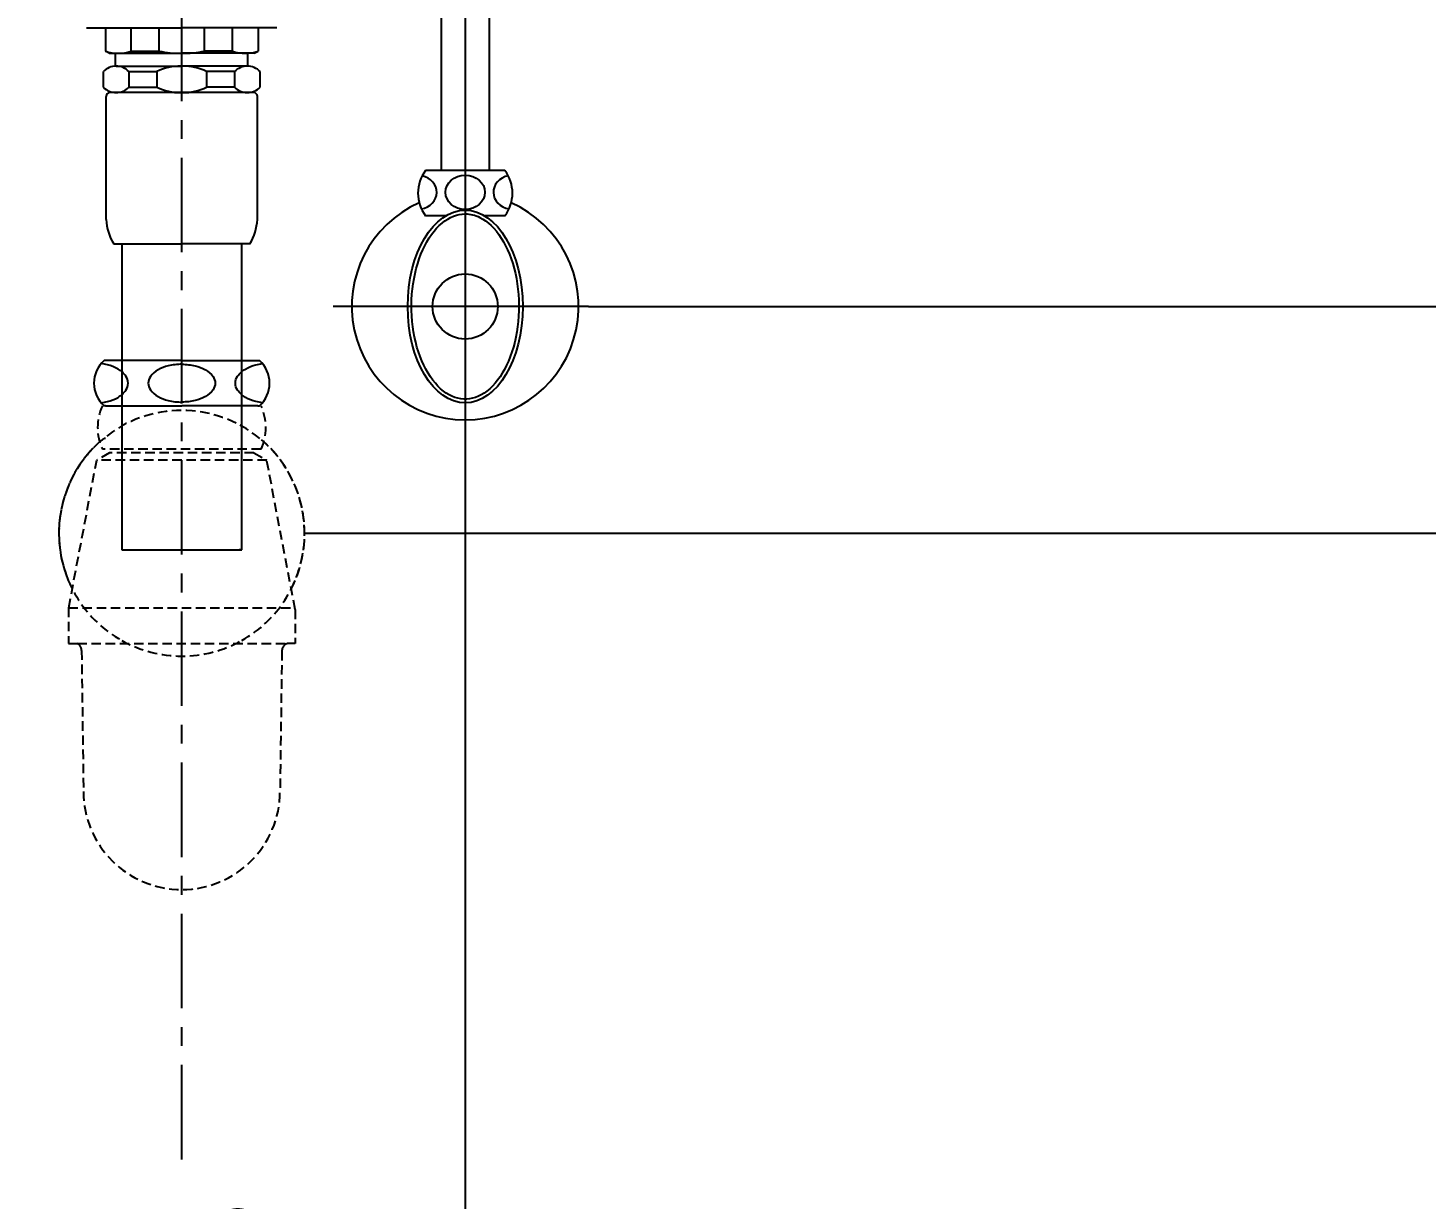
# Model space of a CAD drawing. Extents: x 0 to 3100, y 0 to 2100.
# Drawn here: x 458 to 827.9, y 360.7 to 670.5 of the extents above; entities that cross this region are included whole.
import ezdxf

# ---------------------------------------------------------------- set-up
doc = ezdxf.new("R2010")
doc.units = 0
doc.header["$LTSCALE"] = 10
doc.header["$MEASUREMENT"] = 0
doc.linetypes.add('CENTER', pattern=[2, 1.25, -0.25, 0.25, -0.25])
doc.linetypes.add('HIDDEN', pattern=[0.375, 0.25, -0.125])
doc.layers.get('0').update_dxf_attribs({"linetype": 'CONTINUOUS'})
doc.layers.get('DEFPOINTS').update_dxf_attribs({"linetype": 'CONTINUOUS'})
for name, color, linetype in [('3', 3, 'CONTINUOUS'), ('4', 4, 'CONTINUOUS'), ('6', 6, 'CONTINUOUS'), ('CENTER', 2, 'CENTER')]:
    doc.layers.add(name, color=color, linetype=linetype)
doc.styles.get("Standard").update_dxf_attribs({"font": 'NanumGothic.ttf'})
doc.dimstyles.get("Standard").update_dxf_attribs({"dimtxt": 2.7, "dimasz": 2, "dimexe": 2, "dimexo": 1, "dimgap": 2, "dimtad": 1, "dimdec": 0, "dimlfac": 10, "dimrnd": 1, "dimzin": 0, "dimdsep": 46, "dimtxsty": 'Standard', "dimcen": 0, "dimclrd": 7, "dimclrt": 2, "dimadec": 0, "dimazin": 0, "dimtfac": 1, "dimtdec": 0, "dimtofl": 0, "dimtmove": 0, "dimatfit": 3, "dimfxl": 1, "dimtolj": 1, "dimtzin": 0, "dimarcsym": 0})

# ---------------------------------------------------------------- blocks, each defined once
blk = doc.blocks.new('*D3')
at = {"color": 3, "lineweight": -2, "transparency": 16777216}
for p, q in [((423.68, 572.18), (423.68, 307.84)), ((573.68, 572.18), (573.68, 307.84)), ((443.68, 327.84), (553.68, 327.84))]:
    blk.add_line(p, q, dxfattribs=at)
at = {"color": 3, "transparency": 16777216}
for points in [[(443.68, 331.17), (443.68, 324.5), (423.68, 327.84)], [(553.68, 331.17), (553.68, 324.5), (573.68, 327.84)]]:
    blk.add_solid(points, dxfattribs=at)
at = {"layer": 'DEFPOINTS', "color": 0, "transparency": 16777216}
for p in [(423.68, 572.18), (573.68, 572.18), (573.68, 327.84)]:
    blk.add_point(p, dxfattribs=at)
at = {"color": 2, "transparency": 16777216, "insert": (498.68, 347.84), "char_height": 20, "attachment_point": 5}
blk.add_mtext('\\A1;150', dxfattribs=at)
blk = doc.blocks.new('*D9')
at = {"color": 3, "lineweight": -2, "transparency": 16777216}
for p, q in [((531.18, 536.84), (1003.45, 536.84)), ((983.45, 516.84), (983.45, 136.84)), ((798.68, 116.84), (1003.45, 116.84))]:
    blk.add_line(p, q, dxfattribs=at)
at = {"color": 3, "transparency": 16777216}
for points in [[(980.12, 516.84), (986.78, 516.84), (983.45, 536.84)], [(980.12, 136.84), (986.78, 136.84), (983.45, 116.84)]]:
    blk.add_solid(points, dxfattribs=at)
at = {"layer": 'DEFPOINTS', "color": 0, "transparency": 16777216}
for p in [(531.18, 536.84), (798.68, 116.84), (983.45, 116.84)]:
    blk.add_point(p, dxfattribs=at)
at = {"color": 2, "transparency": 16777216, "insert": (963.45, 326.84), "char_height": 20, "attachment_point": 5, "rotation": 90}
blk.add_mtext('\\A1;420', dxfattribs=at)
blk = doc.blocks.new('*D10')
at = {"color": 3, "lineweight": -2, "transparency": 16777216}
for p, q in [((883.68, 866.84), (943.45, 866.84)), ((923.45, 846.84), (923.45, 616.84)), ((606.31, 596.84), (943.45, 596.84))]:
    blk.add_line(p, q, dxfattribs=at)
at = {"color": 3, "transparency": 16777216}
for points in [[(920.12, 846.84), (926.78, 846.84), (923.45, 866.84)], [(920.12, 616.84), (926.78, 616.84), (923.45, 596.84)]]:
    blk.add_solid(points, dxfattribs=at)
at = {"layer": 'DEFPOINTS', "color": 0, "transparency": 16777216}
for p in [(883.68, 866.84), (606.31, 596.84), (923.45, 596.84)]:
    blk.add_point(p, dxfattribs=at)
at = {"color": 2, "transparency": 16777216, "insert": (903.45, 731.84), "char_height": 20, "attachment_point": 5, "rotation": 90}
blk.add_mtext('\\A1;270', dxfattribs=at)
blk = doc.blocks.new('*D11')
at = {"color": 3, "lineweight": -2, "transparency": 16777216}
for p, q in [((943.45, 866.84), (1003.45, 866.84)), ((983.45, 846.84), (983.45, 556.84)), ((531.18, 536.84), (1003.45, 536.84))]:
    blk.add_line(p, q, dxfattribs=at)
at = {"color": 3, "transparency": 16777216}
for points in [[(980.12, 846.84), (986.78, 846.84), (983.45, 866.84)], [(980.12, 556.84), (986.78, 556.84), (983.45, 536.84)]]:
    blk.add_solid(points, dxfattribs=at)
at = {"layer": 'DEFPOINTS', "color": 0, "transparency": 16777216}
for p in [(943.45, 866.84), (531.18, 536.84), (983.45, 536.84)]:
    blk.add_point(p, dxfattribs=at)
at = {"color": 2, "transparency": 16777216, "insert": (963.45, 701.84), "char_height": 20, "attachment_point": 5, "rotation": 90}
blk.add_mtext('\\A1;330', dxfattribs=at)
blk = doc.blocks.new('*D26')
at = {"color": 3, "lineweight": -2, "transparency": 16777216}
for p, q in [((606.31, 596.84), (943.45, 596.84)), ((923.45, 576.84), (923.45, 136.84)), ((798.68, 116.84), (943.45, 116.84))]:
    blk.add_line(p, q, dxfattribs=at)
at = {"color": 3, "transparency": 16777216}
for points in [[(920.12, 576.84), (926.78, 576.84), (923.45, 596.84)], [(920.12, 136.84), (926.78, 136.84), (923.45, 116.84)]]:
    blk.add_solid(points, dxfattribs=at)
at = {"layer": 'DEFPOINTS', "color": 0, "transparency": 16777216}
for p in [(606.31, 596.84), (798.68, 116.84), (923.45, 116.84)]:
    blk.add_point(p, dxfattribs=at)
at = {"color": 2, "transparency": 16777216, "insert": (903.45, 356.84), "char_height": 20, "attachment_point": 5, "rotation": 90}
blk.add_mtext('\\A1;480', dxfattribs=at)

msp = doc.modelspace()

# ---------------------------------------------------------------- linework, layer by layer
at = {"color": 4, "linetype": 'HIDDEN'}
for p, q in [((519.68211, 559.04916), (477.68211, 559.04916)), ((468.77704, 517.14608), (476.18211, 556.14608)), ((479.58211, 558.14608), (476.18211, 556.14608)), ((521.18211, 556.14608), (476.18211, 556.14608)), ((517.78211, 558.14608), (479.58211, 558.14608)), ((517.78211, 558.14608), (521.18211, 556.14608)), ((528.68211, 516.64608), (521.18211, 556.14608)), ((468.68211, 517.14608), (468.68211, 507.64608)), ((468.68211, 517.14608), (528.58717, 517.14608)), ((528.68211, 516.64608), (528.68211, 507.64608)), ((468.68211, 507.64608), (471.05388, 507.64608)), ((471.05388, 507.64608), (526.68211, 507.64608)), ((528.68211, 507.64608), (526.68211, 507.64608)), ((472.18211, 505.84608), (472.68211, 468.54916)), ((525.18211, 505.70959), (524.68211, 468.54916))]:
    msp.add_line(p, q, dxfattribs=at)
for centre, radius, start, end in [((490.28211, 564.79916), 13.85, 155.4704525, 204.5295475), ((507.08211, 564.79916), 13.85, 335.4704525, 24.5295475), ((470.18211, 505.84608), 2, 0, 64.1580672), ((527.18211, 505.70959), 2, 104.4775122, 180), ((498.68211, 468.54916), 26, 180, 0)]:
    msp.add_arc(centre, radius, start, end, dxfattribs=at)
at = {"layer": '3'}
for p, q in [((473.48998, 670.53738), (478.48998, 670.53738)), ((478.48998, 670.53738), (478.48998, 664.41473)), ((478.48998, 670.53738), (498.68211, 670.53738)), ((485.26476, 664.41473), (485.26476, 670.53738)), ((492.66542, 664.41473), (492.66542, 670.53738)), ((518.87423, 670.53738), (498.68211, 670.53738)), ((504.69879, 664.41473), (504.69879, 670.53738)), ((512.09945, 664.41473), (512.09945, 670.53738)), ((523.87423, 670.53738), (518.87423, 670.53738)), ((518.87423, 670.53738), (518.87423, 664.41473)), ((479.48998, 663.83738), (478.48998, 664.41473)), ((479.48998, 663.83738), (480.88998, 663.83738)), ((480.88998, 663.83738), (498.68211, 663.83738)), ((481.18211, 660.42614), (481.18211, 663.83738)), ((485.26476, 664.41473), (492.66542, 664.41473)), ((516.47423, 663.83738), (498.68211, 663.83738)), ((512.09945, 664.41473), (504.69879, 664.41473)), ((516.18211, 660.42614), (516.18211, 663.83738)), ((517.87423, 663.83738), (516.47423, 663.83738)), ((517.87423, 663.83738), (518.87423, 664.41473)), ((477.93841, 654.87517), (477.93841, 658.98842)), ((481.3258, 660.43179), (498.43841, 660.43179)), ((484.71319, 658.98842), (484.71319, 654.87517)), ((484.71319, 658.98842), (492.11385, 658.98842)), ((492.11385, 658.98842), (492.11385, 654.87517)), ((516.03841, 660.43179), (498.9258, 660.43179)), ((512.65102, 658.98842), (505.25036, 658.98842)), ((505.25036, 658.98842), (505.25036, 654.87517)), ((512.65102, 658.98842), (512.65102, 654.87517)), ((519.4258, 654.87517), (519.4258, 658.98842)), ((484.71319, 654.87517), (492.11385, 654.87517)), ((512.65102, 654.87517), (505.25036, 654.87517)), ((478.68211, 619.82945), (478.68211, 652.43179)), ((498.68211, 653.43179), (479.68211, 653.43179)), ((516.03841, 653.43179), (498.68211, 653.43179)), ((515.48211, 653.43179), (516.03841, 653.43179)), ((516.03841, 653.43179), (516.43841, 653.43179)), ((517.68211, 653.43179), (516.18211, 653.43179)), ((518.68211, 619.82945), (518.68211, 652.43179)), ((518.68211, 647.06755), (518.68211, 652.43179)), ((480.68211, 613.43179), (498.68211, 613.43179)), ((482.80711, 613.43179), (482.80711, 532.43179)), ((516.6821, 613.43179), (498.68211, 613.43179)), ((514.55711, 532.43179), (514.55711, 613.43179)), ((482.80711, 532.43179), (514.55711, 532.43179)), ((514.55711, 532.43179), (513.85711, 532.43179))]:
    msp.add_line(p, q, dxfattribs=at)
for centre, radius, start, end in [((481.87737, 674.01659), 10.18185, 250.567925, 289.432075), ((498.48996, 693.28972), 29.45658, 258.5955662, 270.3737354), ((498.87425, 693.28972), 29.45658, 269.6262646, 281.4044338), ((515.48684, 674.01659), 10.18185, 250.567925, 289.432075), ((481.3258, 655.72399), 4.70435, 43.9409373, 136.0590627), ((498.21621, 646.82731), 13.60629, 89.0642953, 116.6471866), ((499.148, 646.82731), 13.60629, 63.3528134, 90.9357047), ((516.03841, 655.72399), 4.70435, 43.9409373, 136.0590627), ((481.3258, 658.13959), 4.70435, 223.9409373, 316.0590627), ((498.21621, 667.03627), 13.60629, 243.3528134, 270.9357047), ((499.148, 667.03627), 13.60629, 269.0642953, 296.6471866), ((516.03841, 658.13959), 4.70435, 223.9409373, 316.0590627), ((479.68211, 652.43179), 1, 90, 180), ((517.68211, 652.43179), 1, 0, 90), ((491.67051, 620.37837), 13, 182.4200434, 212.3000082), ((505.6937, 620.37837), 13, 327.6999918, 357.5799566)]:
    msp.add_arc(centre, radius, start, end, dxfattribs=at)
at = {"layer": '4'}
for p, q in [((482.43211, 582.54916), (478.1406, 582.54916)), ((498.68211, 582.54916), (482.43211, 582.54916)), ((498.68211, 582.54916), (514.93211, 582.54916)), ((514.93211, 582.54916), (519.22361, 582.54916)), ((478.53211, 570.54916), (478.1406, 570.54916)), ((478.53211, 570.54916), (498.68211, 570.54916)), ((518.83211, 570.54916), (498.68211, 570.54916)), ((518.83211, 570.54916), (519.22361, 570.54916)), ((478.53211, 561.87615), (478.1406, 561.87615)), ((498.60416, 497.53738), (498.68211, 497.53738)), ((498.76005, 497.53738), (498.68211, 497.53738))]:
    msp.add_line(p, q, dxfattribs=at)
for points in [[(484.48728, 576.54916, 0.15521739), (483.89678, 578.40548, 0.106747244), (481.83508, 580.29616, 0.07304301), (479.06521, 581.41417, 0.028511088), (477.33646, 581.73019, 0.05952259)], [(498.68211, 581.54916, 0.057537424), (495.12456, 581.13841, 0.071219107), (492.42461, 580.08469, 0.106373365), (490.40181, 578.28809, 0.159482965)], [(498.68211, 581.54916, -0.057537424), (502.23965, 581.13841, -0.071219107), (504.9396, 580.08469, -0.106373365), (506.9624, 578.28809, -0.159482965)], [(512.87693, 576.54916, -0.15521739), (513.46743, 578.40548, -0.106747244), (515.52913, 580.29616, -0.07304301), (518.299, 581.41417, -0.028511088), (520.02775, 581.73019, -0.05952259)], [(490.40181, 578.28809, 0.327290453), (490.40181, 574.81022, 0.106373385), (492.42461, 573.01362, 0.071219107), (495.12456, 571.9599, 0.057537424), (498.68211, 571.54916, 0.057537424)], [(506.9624, 578.28809, -0.327290453), (506.9624, 574.81022, -0.106373385), (504.9396, 573.01362, -0.071219107), (502.23965, 571.9599, -0.057537424), (498.68211, 571.54916, -0.057537424)], [(477.33646, 571.36812, 0.028511088), (479.06521, 571.68414, 0.07304301), (481.83508, 572.80216, 0.106747244), (483.89678, 574.69283, 0.15521739), (484.48728, 576.54916, 0.15521739)], [(520.02775, 571.36812, -0.028511088), (518.299, 571.68414, -0.07304301), (515.52913, 572.80216, -0.106747244), (513.46743, 574.69283, -0.15521739), (512.87693, 576.54916, -0.15521739)]]:
    msp.add_lwpolyline(points, format="xyb", dxfattribs=at)
for centre, start, end in [((483.43211, 576.54916), 131.4096221, 228.5903779), ((513.93211, 576.54916), 311.4096221, 48.5903779)]:
    msp.add_arc(centre, 8, start, end, dxfattribs=at)
at = {"layer": '4', "linetype": 'HIDDEN'}
for start, end in [(50.5529208, 129.4470792), (129.4470792, 240.760487), (131.5264223, 206.9716437), (299.239513, 50.5529208), (333.0283563, 48.4735777), (240.760487, 299.239513)]:
    msp.add_arc((498.68211, 536.83738), 32.5, start, end, dxfattribs=at)
at = {"layer": '6'}
for p, q in [((573.68211, 736.05459), (573.68211, 562.17886)), ((567.33211, 714.9142), (567.33211, 632.83738)), ((580.03211, 717.32384), (580.03211, 632.83738)), ((580.03211, 632.83738), (563.18211, 632.83738)), ((584.18211, 632.83738), (580.03211, 632.83738)), ((568.54191, 620.83738), (563.18211, 620.83738)), ((584.18211, 620.83738), (578.8223, 620.83738)), ((606.30868, 596.83738), (538.71298, 596.83738))]:
    msp.add_line(p, q, dxfattribs=at)
msp.add_circle((573.68211, 596.83738), 8.61509, dxfattribs=at)
for centre, radius, start, end in [((571.18211, 626.83738), 10, 143.1301024, 216.8698976), ((576.18211, 626.83738), 10, 323.1301024, 36.8698976), ((573.68211, 596.83738), 30, 113.9172512, 66.0827488)]:
    msp.add_arc(centre, radius, start, end, dxfattribs=at)
for centre, start_param, end_param in [((560.90884, 627.06497), 1.800504354, 4.443057795), ((586.36478, 627.06497), -1.317473203, 1.357377569)]:
    msp.add_ellipse(centre, major_axis=(-5.22946, 0), ratio=0.866391406, start_param=start_param, end_param=end_param, dxfattribs=at)
for centre, major_axis, ratio in [((573.68211, 627.06497), (5.22946, 0), 0.866391406), ((573.68211, 596.83738), (0, 25.5), 0.596528766)]:
    msp.add_ellipse(centre, major_axis=major_axis, ratio=ratio, dxfattribs=at)
msp.add_open_spline([(573.68211, 621.33738), (571.60171, 621.33738), (569.50196, 620.52828), (565.60574, 617.28322), (563.83352, 614.8431), (561.10766, 608.81439), (560.15599, 605.23497), (559.30559, 597.71983), (559.40692, 593.7901), (560.63882, 586.43268), (561.7693, 583.01115), (564.78173, 577.42194), (566.6596, 575.2647), (570.66475, 572.62237), (572.77027, 572.12078), (576.92577, 572.72259), (579.00751, 573.84544), (582.75872, 577.67744), (584.40746, 580.38155), (586.82184, 586.80292), (587.58662, 590.51217), (588.04829, 598.1266), (587.74515, 602.02586), (586.14231, 609.16828), (584.84274, 612.40499), (581.57185, 617.51178), (579.60813, 619.37054), (576.29041, 621.0227), (574.9849, 621.33738), (573.68211, 621.33738)], degree=3, knots=[0, 0, 0, 0, 0.461109739, 0.461109739, 0.922219478, 0.922219478, 1.383329216, 1.383329216, 1.844438955, 1.844438955, 2.305548694, 2.305548694, 2.766658433, 2.766658433, 3.227768172, 3.227768172, 3.688877911, 3.688877911, 4.149987649, 4.149987649, 4.611097388, 4.611097388, 5.072207127, 5.072207127, 5.533316866, 5.533316866, 5.994426605, 5.994426605, 6.283185307, 6.283185307, 6.283185307, 6.283185307], dxfattribs=at)
at = {"layer": 'CENTER', "color": 2, "linetype": 'CENTER', "ltscale": 2}
msp.add_line((498.68211, 371.17952), (498.68211, 893.71942), dxfattribs=at)

# ---------------------------------------------------------------- dimensions: what is measured, and where the dimension line sits
for base, p1, p2, override, picture, middle in [((983.44834, 536.83738), (943.44834, 866.83738), (531.18211, 536.83738), {"dimtxt": 20, "dimasz": 20, "dimexe": 20, "dimexo": 0, "dimgap": 10, "dimdec": 4, "dimlfac": 1, "dimzin": 8, "dimclrd": 3, "dimclre": 3, "dimtdec": 4}, '*D11', (963.44834, 701.83738)), ((923.44834, 596.83738), (883.6821, 866.83738), (606.30868, 596.83738), {"dimtxt": 20, "dimasz": 20, "dimexe": 20, "dimexo": 0, "dimgap": 10, "dimdec": 4, "dimlfac": 1, "dimzin": 8, "dimclrd": 3, "dimclre": 3, "dimtdec": 4}, '*D10', (903.44834, 731.83738)), ((923.44834, 116.83738), (606.30868, 596.83738), (798.68211, 116.83738), {"dimtxt": 20, "dimasz": 20, "dimexe": 20, "dimexo": 0, "dimgap": 10, "dimdec": 4, "dimlfac": 1, "dimzin": 8, "dimclrd": 3, "dimclre": 3, "dimtdec": 4, "dimarcsym": 1}, '*D26', (903.44834, 356.83738)), ((983.44834, 116.83738), (531.18211, 536.83738), (798.68211, 116.83738), {"dimtxt": 20, "dimasz": 20, "dimexe": 20, "dimexo": 0, "dimgap": 10, "dimdec": 4, "dimlfac": 1, "dimzin": 8, "dimclrd": 3, "dimclre": 3, "dimtdec": 4}, '*D9', (963.44834, 326.83738))]:
    dim = msp.add_linear_dim(base=base, p1=p1, p2=p2, angle=90, dimstyle='Standard', override=override)
    dim.commit()
    dim.dimension.update_dxf_attribs({"geometry": picture, "text_midpoint": middle})
dim = msp.add_linear_dim(base=(573.68211, 327.83608), p1=(423.68211, 572.17886), p2=(573.68211, 572.17886), dimstyle='Standard', override={"dimtxt": 20, "dimasz": 20, "dimexe": 20, "dimexo": 0, "dimgap": 10, "dimdec": 4, "dimlfac": 1, "dimzin": 8, "dimclrd": 3, "dimclre": 3, "dimtdec": 4})
dim.commit()
dim.dimension.update_dxf_attribs({"geometry": '*D3', "text_midpoint": (498.68211, 347.83608)})

doc.saveas('drawing.dxf')
